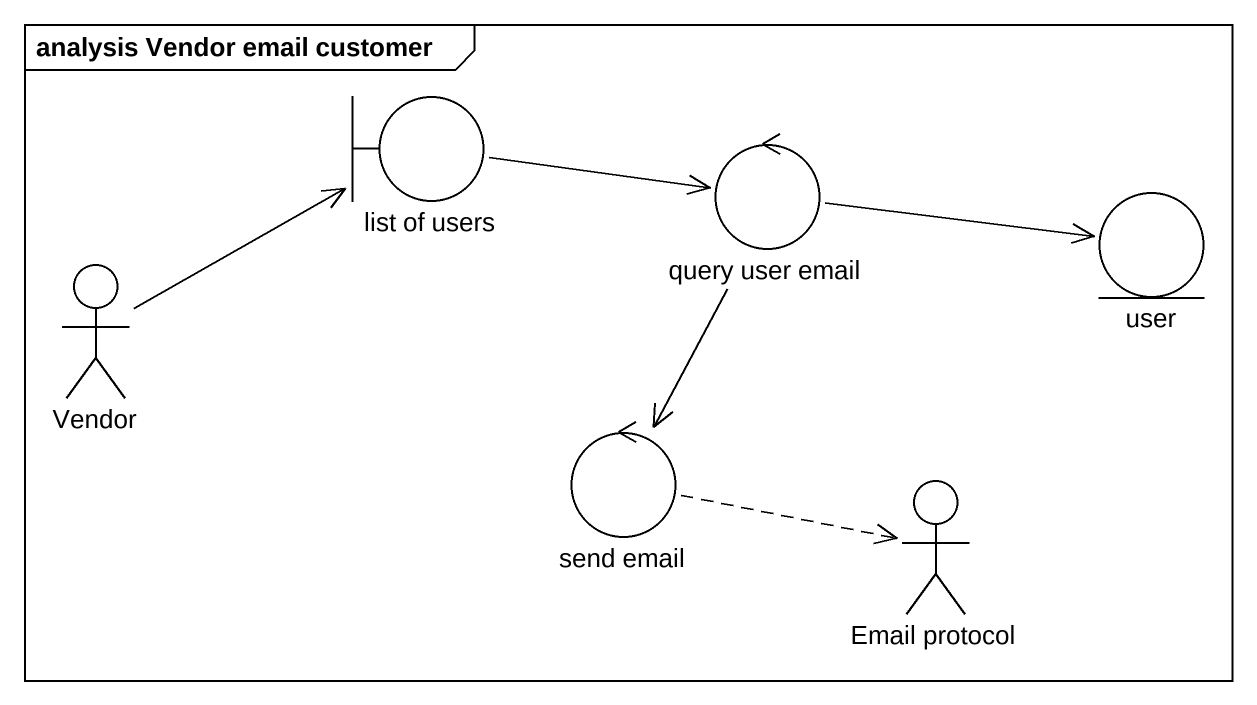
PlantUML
@startuml
mainframe analysis Vendor email customer
boundary "list of users" as list_of_users
control "query user email" as query_user_email
entity user
actor Vendor
control "send email" as send_email
actor "Email protocol" as Email_protocol
list_of_users -right-> query_user_email
query_user_email -right-> user
query_user_email --> send_email
Vendor -right-> list_of_users
send_email .right.> Email_protocol
@enduml
